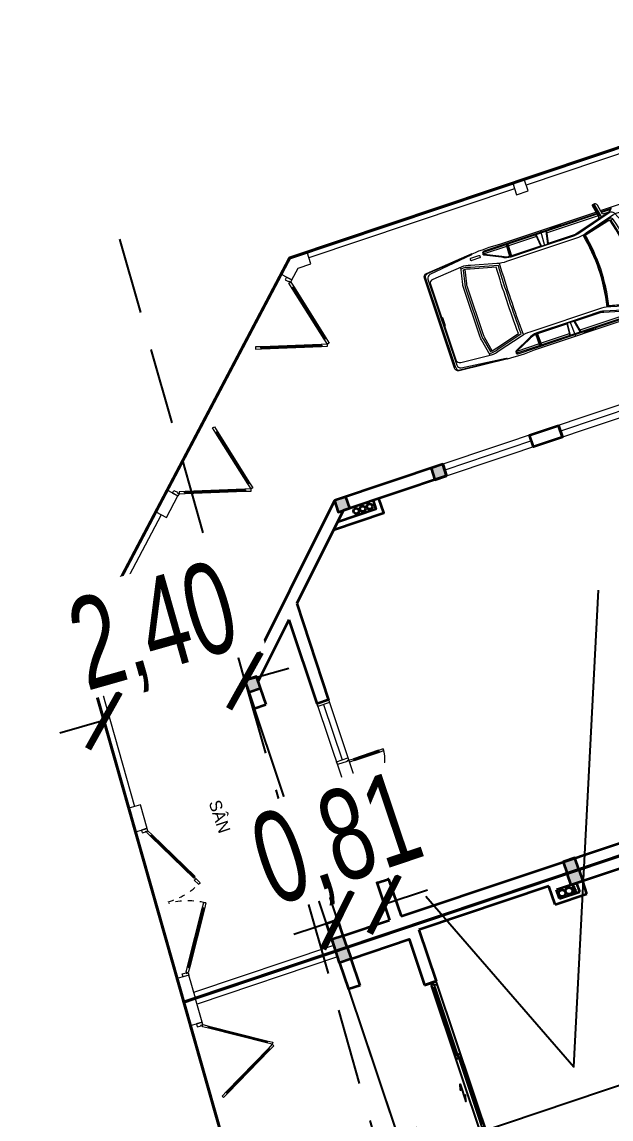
# Model space of a CAD drawing. Header units: metres. Extents: x 568336 to 569219, y 2065964 to 2066430.
# Drawn here: x 568471.79 to 568481.43, y 2066225.01 to 2066242.98 of the extents above; entities that cross this region are included whole.
import ezdxf

# ---------------------------------------------------------------- set-up
doc = ezdxf.new("R2010")
doc.units = ezdxf.units.M
for name, pattern in [('$AUDIT_BAD_LTYPE2', [0]), ('CENTER', [2, 1.25, -0.25, 0.25, -0.25]), ('HIDDEN', [0.375, 0.25, -0.125])]:
    doc.linetypes.add(name, pattern=pattern)
doc.layers.get('0').update_dxf_attribs({"linetype": 'CONTINUOUS'})
doc.layers.get('DEFPOINTS').update_dxf_attribs({"linetype": 'CONTINUOUS'})
for name, color, linetype, lineweight in [('-CENTER', 143, 'CENTER', 13), ('-CONCRETE', 1, 'CONTINUOUS', 35), ('-DOOR', 137, 'CONTINUOUS', 9), ('-LINE1', 7, 'CONTINUOUS', 18), ('-LINE2', 252, 'CONTINUOUS', 9), ('-WALL', 4, 'CONTINUOUS', 35), ('A-NoiThat', 39, 'CONTINUOUS', 13), ('EC-Thiet bi', 8, 'CONTINUOUS', 25), ('TEXT25', 2, 'CONTINUOUS', 13)]:
    doc.layers.add(name, color=color, linetype=linetype, lineweight=lineweight)
for name, color, linetype in [('-RANH GIOI LO DAT', 12, 'CONTINUOUS'), ('APOLIC', 7, 'CONTINUOUS'), ('RANHGIOI', 2, 'HIDDEN')]:
    doc.layers.add(name, color=color, linetype=linetype)
doc.styles.add('KTHUOC', font='', dxfattribs={"width": 0.8})
doc.styles.add('SVN_AVO_thuong', font='')
doc.styles.get('KTHUOC').set_extended_font_data('.VnArial NarrowH')
doc.styles.get('SVN_AVO_thuong').set_extended_font_data('SVN-Avo')
doc.dimstyles.new('tien', dxfattribs={"dimscale": 0, "dimtxt": 1.5, "dimasz": 0.75, "dimexe": 0.45, "dimexo": 0, "dimgap": 0.25, "dimtad": 1, "dimzin": 1, "dimtxsty": 'KTHUOC', "dimblk1": 'ARCHTICK', "dimblk2": 'ARCHTICK', "dimsah": 1, "dimcen": 1, "dimdle": 0.45, "dimclrd": 37, "dimclre": 37, "dimclrt": 7, "dimaunit": 1, "dimadec": 0, "dimazin": 0, "dimtfac": 1, "dimtix": 1, "dimtofl": 0, "dimtmove": 2, "dimatfit": 3, "dimldrblk": 'ARCHTICK', "dimfxl": 1, "dimtfill": 1, "dimtolj": 1, "dimtzin": 1, "dimarcsym": 0})

# ---------------------------------------------------------------- blocks, each defined once
blk = doc.blocks.new('*U31')
for points in [[(22, 564), (22, 734), (50, 734), (50, 706), (27, 706), (27, 564)], [(0, 0), (50, 0), (50, -40), (60, -40), (60, -246), (0, -246)], [(1599, 0), (1549, 0), (1549, -40), (1539, -40), (1539, -246), (1599, -246)]]:
    blk.add_lwpolyline(points, close=True)
for points in [[(50, 670), (90, 670), (90, 770), (50, 770), (50, 670)], [(50, 673), (50, 100)], [(1549, 629), (1509, 629), (1509, 729), (1549, 729), (1549, 629)], [(1549, 632), (1549, 100)], [(50, 100), (90, 100), (90, 0), (50, 0), (50, 100)], [(1549, 100), (1509, 100), (1509, 0), (1549, 0), (1549, 100)]]:
    blk.add_lwpolyline(points)
at = {"ltscale": 0.3}
for points in [[(820, 0, 0.414214), (50, 770, 0.414214)], [(820, 0, -0.414214), (1549, 729, -0.414214)]]:
    blk.add_lwpolyline(points, format="xyb", dxfattribs=at)
at = {"layer": 'APOLIC', "linetype": '$AUDIT_BAD_LTYPE2'}
for p, q in [((70, 100), (70, 670)), ((90, 670), (90, 100)), ((1509, 629), (1509, 100)), ((1529, 100), (1529, 629))]:
    blk.add_line(p, q, dxfattribs=at)
blk = doc.blocks.new('CONG2')
at = {"layer": '-LINE1', "lineweight": 18}
blk.add_line((257137, -126793), (257137, -126693), dxfattribs=at)
at = {"ltscale": 100}
for p, q in [((255907, -126606), (256397, -125757)), ((257047, -126606), (256557, -125757)), ((256427, -125775), (255937, -126623)), ((256527, -125775), (257017, -126623))]:
    blk.add_line(p, q, dxfattribs=at)
at = {"color": 8, "ltscale": 100}
for points in [[(256412, -125755), (256421, -125760), (255921, -126626), (255912, -126621)], [(256541, -125755), (256533, -125760), (257033, -126626), (257041, -126621)]]:
    blk.add_lwpolyline(points, close=True, dxfattribs=at)
at = {"ltscale": 100}
for points in [[(256477, -125688), (256427, -125775), (256416, -125768), (256421, -125760), (256412, -125755), (256407, -125763), (256397, -125757), (256447, -125671)], [(256477, -125688), (256527, -125775), (256538, -125768), (256533, -125760), (256541, -125755), (256546, -125763), (256557, -125757), (256507, -125671)], [(255917, -126612), (255912, -126621), (255921, -126626), (255926, -126617), (255937, -126623), (255887, -126710), (255857, -126693), (255907, -126606)], [(257036, -126612), (257041, -126621), (257033, -126626), (257028, -126617), (257017, -126623), (257067, -126710), (257097, -126693), (257047, -126606)], [(257087, -126728), (257097, -126728), (257097, -126693), (257137, -126693), (257137, -126793), (257087, -126793)]]:
    blk.add_lwpolyline(points, close=True, dxfattribs=at)
blk = doc.blocks.new('A$C4E0379A3')
for p, q in [((-3086, 911), (-3652, 911)), ((-3008, 1028), (-3043, 837)), ((-2991, 1024), (-3026, 833)), ((-2996, 1032), (-3002, 1034)), ((-865, 903), (-71, 834)), ((-3264, 885), (-3090, 885)), ((-3250, 871), (-3093, 871)), ((-3188, 842), (-3098, 842)), ((-3038, 828), (-3035, 828)), ((-3021, 842), (-2142, 842)), ((-1960, 842), (-1475, 842)), ((-1476, 871), (-1470, 672)), ((-1464, 871), (-1459, 671)), ((-1453, 871), (-1447, 672)), ((-1442, 842), (-1052, 842)), ((-3585, 436), (-3523, 423)), ((-3623, 216), (-3560, 210)), ((-3607, 327), (-3545, 317)), ((-3632, 105), (-3569, 103)), ((-3632, -105), (-3569, -103)), ((-3623, -216), (-3560, -210)), ((-3607, -327), (-3545, -317)), ((-3585, -436), (-3523, -423)), ((-1476, -871), (-1470, -672)), ((-1464, -871), (-1459, -672)), ((-1453, -871), (-1447, -673)), ((-3264, -885), (-3090, -885)), ((-3250, -871), (-3093, -871)), ((-3188, -842), (-3098, -842)), ((-3008, -1028), (-3043, -837)), ((-2991, -1024), (-3026, -833)), ((-3021, -842), (-2142, -842)), ((-1960, -842), (-1475, -842)), ((-1442, -842), (-1052, -842)), ((-3086, -910), (-3641, -910)), ((-2996, -1032), (-3002, -1034))]:
    blk.add_line(p, q)
for points in [[(-3015, 871), (-1063, 871, -0.768317), (-1055, 840), (-1319, 716, -0.14228), (-1459, 671), (-1976, 672), (-1984, 666), (-2096, 666), (-2107, 672), (-2541, 672, -0.077278), (-2607, 683), (-3216, 850, -0.231129), (-3277, 911)], [(-3098, 842), (-3068, 1009, -0.322829), (-3030, 1045), (-2992, 1039, -0.422531), (-2986, 1031), (-3024, 825), (-3005, 788)], [(-869, 907, 0.039974), (-1335, 911), (-3008, 911)], [(-4870, 845, 0.06824), (-4897, 765, 0.051611), (-4988, 0), (-4988, 207, -0.069896), (-4921, 771, -0.32103), (-4812, 866), (-4566, 891, -0.311578), (-4546, 881, -0.311578)], [(-4904, 412, -0.043765), (-4839, 789, -0.303464), (-4783, 841), (-4652, 864, -0.018633), (-4546, 881, -0.083909), (-4649, 846), (-4780, 823, 0.304556), (-4822, 785, 0.038587), (-4886, 417)], [(-4844, -684, 0.027873), (-3308, -783, 0.059366), (-3253, -773), (-2747, -635, -0.079464), (-2602, -606), (-1363, -606, -0.06068), (-1199, -626), (-783, -731, 0.120949), (-629, -758), (-123, -715, 0.39497), (-63, -651), (-63, 657, 0.404135), (-125, 721), (-641, 762, 0.112937), (-783, 735), (-1199, 626, -0.06068), (-1363, 606), (-2602, 606, -0.070217), (-2747, 633), (-3253, 775, 0.044809), (-3308, 782, 0.02806), (-4844, 684)], [(-4827, 685), (-4813, 772, -0.131143), (-4795, 818)], [(-4813, 686), (-4800, 771, -0.189017), (-4772, 824)], [(-4805, 428), (-4762, 766, -0.304567), (-4730, 804), (-4609, 838, 0.23887), (-4600, 847), (-4595, 859)], [(-4800, 687), (-4788, 769, -0.304567), (-4737, 829), (-4721, 833)], [(-4787, 688), (-4775, 768, -0.304567), (-4733, 817), (-4613, 850, 0.23887), (-4612, 851), (-4611, 854)], [(-3013, -885), (-1963, -885), (-1063, -885, 0.758852), (-1047, -828), (-1310, -704, 0.14996), (-1459, -658), (-2037, -658), (-2541, -658, 0.077307), (-2612, -669), (-3209, -833, -0.360394), (-3286, -801, -0.242572), (-3286, 801, -0.360655), (-3210, 833), (-2612, 669, 0.077307), (-2541, 658), (-2037, 658), (-1459, 658, 0.137614), (-1310, 704), (-1047, 828, 0.758852), (-1063, 885), (-1963, 885), (-3013, 885)], [(-616, 731, 0.13448), (-772, 708), (-1214, 588, -0.016626), (-1214, -587), (-771, -703)], [(-23, 782), (-23, -782, -0.389106), (-71, -834), (-865, -903)], [(-623, 762), (-564, 476, -0.050349), (-558, 411), (-558, -414, -0.051729), (-565, -481), (-623, -757)], [(-3452, 562), (-3554, 551, 0.073531), (-3635, 0, 0.073531), (-3554, -551), (-3452, -562)], [(-3530, -553, -0.073847), (-3612, 0, -0.073847), (-3530, 553, -0.153472)], [(-3506, -555, -0.074177), (-3588, 0, -0.074177), (-3506, 555, -0.153472)], [(-3488, -558, -0.077146), (-3574, 0, -0.077146), (-3488, 558, -0.077146)], [(-3417, 308, 0.045041), (-3467, 93, -0.050749), (-3278, 596, 0.062222), (-3412, 322), (-3425, 317), (-3463, 241)], [(-3303, 545, 0.052375), (-3409, 311), (-3419, 308), (-3467, 214)], [(-2699, 620, 0.107895), (-2700, -620, 0.109161)], [(-2687, 617, 0.107872), (-2688, -617, -0.970081)], [(-1244, 612, -0.017383), (-1244, -612, 9.34877)], [(-759, -677, 0.11132), (-643, -700), (-596, -475, 0.051729), (-590, -414), (-590, 411, 0.050349), (-596, 470), (-644, 704, 0.111864), (-760, 681), (-1172, 574, -0.016174), (-1172, -574), (-759, -677)], [(-676, 703), (-628, 463, -0.050349), (-622, 411), (-622, -414, -0.051729), (-628, -468), (-676, -698)], [(-4914, 6, -0.025368), (-4898, 390, -0.026384)], [(-4870, 6, -0.025968), (-4853, 394, 0.502127), (-4857, 398), (-4908, 388)], [(-4899, 6, -0.025667), (-4883, 393, -0.026384)], [(-4885, 6, -0.02596), (-4867, 396, -0.026384)], [(-4988, 259), (-4994, 259, 0.001921), (-5000, 0)], [(-4988, -259), (-4994, -259, -0.001921), (-5000, 0)], [(-4870, -845, -0.06824), (-4897, -765, -0.051611), (-4988, 0), (-4988, -207, 0.069896), (-4921, -771, 0.32103), (-4812, -866), (-4566, -891, 0.311578), (-4546, -881, 0.311578)], [(-3401, -235, 0.045041), (-3354, -451, -0.050749), (-3398, 84, 0.062222), (-3402, -221), (-3412, -231), (-3449, -323)], [(-3446, -343), (-3402, -237), (-3395, -229, -0.052375), (-3399, 28)], [(-4898, -390, -0.025409), (-4914, -6, -0.026384)], [(-4908, -388), (-4857, -398, 0.502127), (-4853, -394, -0.02601), (-4870, -6, -0.026384)], [(-4883, -393, -0.025709), (-4899, -6, -0.026384)], [(-4867, -396, -0.026002), (-4885, -6, -0.026384)], [(-4906, -412, 0.046101), (-4839, -789, 0.303464), (-4783, -841), (-4652, -864, 0.018633), (-4546, -881, 0.083909), (-4649, -846), (-4780, -823, -0.304556), (-4822, -785, -0.038587), (-4886, -417)], [(-4805, -428), (-4762, -766, 0.304567), (-4730, -804), (-4609, -838, -0.23887), (-4600, -847), (-4595, -859)], [(-4827, -685), (-4813, -772, 0.131143), (-4795, -818)], [(-4813, -686), (-4800, -771, 0.189017), (-4772, -824)], [(-4800, -687), (-4788, -769, 0.304567), (-4737, -829), (-4721, -833)], [(-4787, -688), (-4775, -768, 0.304567), (-4733, -817), (-4613, -850, -0.23887), (-4612, -851), (-4611, -854)], [(-3015, -871), (-1063, -871, 0.768317), (-1055, -840), (-1319, -716, 0.149181), (-1459, -672), (-1976, -672), (-1984, -666), (-2096, -666), (-2107, -672), (-2541, -672, 0.077278), (-2607, -683), (-3216, -850, 0.228236), (-3277, -910)], [(-3098, -842), (-3068, -1009, 0.322829), (-3030, -1045), (-2992, -1039, 0.422531), (-2986, -1031), (-3024, -825), (-3005, -788)], [(-869, -907, -0.041495), (-1348, -910), (-3008, -910)]]:
    blk.add_lwpolyline(points, format="xyb")
for points in [[(-3016, 1043), (-3058, 831), (-3055, 803)], [(-2204, 911), (-2204, 885), (-2394, 885), (-2394, 911)], [(-2225, 911), (-2225, 901), (-2375, 901), (-2375, 911)], [(-2048, 911), (-2037, 658)], [(-2107, 672), (-2147, 871)], [(-2096, 666), (-2138, 871)], [(-1984, 666), (-1965, 871)], [(-1976, 672), (-1957, 871)], [(-1442, 871), (-1437, 672)], [(-3355, 654), (-4981, 402)], [(-3358, 675), (-4802, 452)], [(-2721, 607), (-3148, 713), (-3235, 713)], [(-52, 73), (-81, 73), (-81, -67), (-52, -67)], [(-52, 56), (-64, 56), (-64, -50), (-52, -50)], [(-3355, -654), (-4981, -402)], [(-3358, -675), (-4802, -452)], [(-2721, -607), (-3148, -713), (-3235, -713)], [(-2107, -672), (-2147, -871)], [(-2096, -666), (-2138, -871)], [(-2048, -910), (-2037, -658)], [(-1984, -666), (-1965, -871)], [(-1976, -672), (-1957, -871)], [(-1442, -871), (-1437, -673)], [(-3016, -1043), (-3058, -831), (-3055, -803)], [(-2204, -911), (-2204, -885), (-2394, -885), (-2394, -911)], [(-2225, -911), (-2225, -901), (-2375, -901), (-2375, -911)]]:
    blk.add_lwpolyline(points)
for points in [[(-51, -742), (-51, 742, 0.373826), (-106, 805), (-855, 891), (-873, 911), (-57, 841, -0.383818), (0, 777), (0, -777, -0.383818), (-57, -841), (-873, -911), (-855, -891), (-106, -805, 0.373826)], [(-2720, -616), (-3193, -743, -0.388671), (-3229, -725, -0.143383), (-3230, 726, -0.390953), (-3193, 744), (-2720, 613, 0.106047)], [(-4855, 0, -0.027521), (-4837, 410, 0.543027), (-4844, 416), (-4897, 402, 0.308444), (-4911, 385, 0.028524), (-4934, 0, 0.028524), (-4911, -385, 0.308444), (-4897, -402), (-4844, -416, 0.543027), (-4837, -410, -0.027521)], [(-4788, -1, -0.027754), (-4787, 23, -0.037978), (-4784, 41, -0.078467), (-4777, 56, -0.253942), (-4772, 59, -0.253942), (-4767, 56, -0.078467), (-4761, 41, -0.037978), (-4757, 23, -0.027754), (-4756, -1, -0.027754), (-4757, -26, -0.037978), (-4761, -44, -0.078467), (-4767, -59, -0.253942), (-4772, -62, -0.253942), (-4777, -59, -0.078467), (-4784, -44, -0.037978), (-4787, -26, -0.027754)], [(-964, -803), (-826, -803, -0.414214), (-812, -816), (-812, -830, -0.414214), (-826, -843), (-964, -843, -0.414214), (-978, -830), (-978, -816, -0.414214)]]:
    blk.add_lwpolyline(points, format="xyb", close=True)
blk.add_lwpolyline([(-4934, 6), (-4862, 6), (-4862, -6), (-4934, -6)], close=True)
blk.add_circle((-4790, 0), 18.6)
for centre, radius, start, end in [((-3881, -5392), 6308, 87.9178, 96.0471), ((-3001, 1027), 7.1, 97.391, 169.6732), ((-2998, 1026), 7.1, 349.5958, 77.7177), ((-3036, 835), 7.1, 169.6732, 254.7635), ((-3033, 834), 7.1, 254.7635, 349.5958), ((-76, 782), 52.4, 0, 85.0453), ((-759, 1), 2540, 163.7108, 196.3207), ((-760, 1), 2524, 163.6221, 196.4284), ((-4907, 383), 4.88, 104.8511, 173.4195), ((-3490, 0), 43.4, 283.8142, 76.2369), ((-3490, 0), 27.3, 291.602, 68.4492), ((-4907, -383), 4.88, 186.5805, 255.1489), ((-651, -432), 297, 246.2045, 276.7034), ((-3886, 5391), 6307, 263.9971, 272.2302), ((-3036, -835), 7.1, 105.2365, 190.3268), ((-3033, -834), 7.1, 10.4042, 105.2365), ((-3001, -1027), 7.1, 190.3268, 262.609), ((-2998, -1026), 7.1, 282.2823, 10.4042)]:
    blk.add_arc(centre, radius, start, end)
blk = doc.blocks.new('A$C5C575821')
at = {"layer": '-CONCRETE'}
h = blk.add_hatch(color=256, dxfattribs=at)
h.dxf.hatch_style = 1
h.paths.add_polyline_path([(0, 200), (0, 0), (200, 0), (200, 200)])
blk.add_lwpolyline([(0, 0), (200, 0), (200, 200), (0, 200)], close=True, dxfattribs=at)
blk = doc.blocks.new('cong 2 canh')
at = {"ltscale": 100}
for p, q in [((547984, -107651), (547135, -108141)), ((547153, -108172), (548002, -107682)), ((549365, -108172), (548516, -107682)), ((548534, -107651), (549382, -108141))]:
    blk.add_line(p, q, dxfattribs=at)
for points in [[(548103, -107601), (548016, -107651), (548022, -107662), (548031, -107657), (548036, -107666), (548027, -107671), (548034, -107682), (548120, -107632)], [(548447, -107601), (548534, -107651), (548527, -107662), (548519, -107657), (548514, -107666), (548522, -107671), (548516, -107682), (548430, -107632)], [(547147, -108161), (547138, -108166), (547133, -108157), (547142, -108152), (547135, -108141), (547049, -108191), (547066, -108222), (547153, -108172)], [(549371, -108161), (549380, -108166), (549385, -108157), (549376, -108152), (549382, -108141), (549469, -108191), (549451, -108222), (549365, -108172)], [(547059, -108226), (547049, -108226), (547049, -108191), (547009, -108191), (547009, -108291), (547059, -108291)], [(549459, -108226), (549469, -108226), (549469, -108191), (549509, -108191), (549509, -108291), (549459, -108291)]]:
    blk.add_lwpolyline(points, close=True, dxfattribs=at)
at = {"color": 8, "ltscale": 100}
for points in [[(548004, -107666), (547999, -107657), (547133, -108157), (547138, -108166)], [(548514, -107666), (548519, -107657), (549385, -108157), (549380, -108166)]]:
    blk.add_lwpolyline(points, close=True, dxfattribs=at)
at = {"color": 8, "linetype": 'HIDDEN', "ltscale": 10}
for centre, start, end in [((547081, -108191), 0, 30), ((549469, -108191), 150, 180)]:
    blk.add_arc(centre, 1180, start, end, dxfattribs=at)
blk = doc.blocks.new('M9-T1')
at = {"layer": '-CONCRETE'}
for centre in [(197983, -298197), (197983, -298317), (197983, -298429)]:
    blk.add_circle(centre, 45, dxfattribs=at)
at = {"layer": '-DOOR'}
for p, q in [((197807, -293342), (197808, -294843)), ((197708, -295342), (197708, -294842)), ((197907, -295342), (197907, -294842)), ((197808, -295343), (197808, -296842)), ((200766, -299843), (203866, -299843)), ((200816, -299943), (201773, -299943)), ((203073, -299943), (203816, -299943)), ((200766, -300043), (203866, -300043))]:
    blk.add_line(p, q, dxfattribs=at)
for points in [[(197907, -296842), (197908, -293342), (197708, -293342), (197707, -296842)], [(200816, -300043), (200766, -300043), (200766, -299843), (200816, -299843)], [(203816, -300043), (203866, -300043), (203866, -299843), (203816, -299843)]]:
    blk.add_lwpolyline(points, close=True, dxfattribs=at)
at = {"layer": '-LINE1', "linetype": 'Continuous', "ltscale": 10}
for points in [[(193808, -290292), (193808, -294092)], [(193808, -294292), (193808, -297844)], [(193908, -298064), (193908, -297844), (193708, -297844), (193708, -298144)], [(204608, -303458), (204608, -301056)], [(197024, -301476), (198568, -303093)], [(199007, -303294), (201416, -303408)]]:
    blk.add_lwpolyline(points, dxfattribs=at)
for points in [[(193708, -294292), (193908, -294292), (193908, -294092), (193708, -294092)], [(204318, -303444), (204308, -303644), (204708, -303663), (204708, -303463)]]:
    blk.add_lwpolyline(points, close=True, dxfattribs=at)
at = {"layer": '-LINE1', "lineweight": 18}
for points in [[(193708, -298144), (193915, -298361), (194060, -298223), (193908, -298064)], [(198793, -303185), (198640, -303024), (198495, -303162), (198702, -303379)], [(198702, -303379), (199002, -303398), (199011, -303199), (198793, -303185)]]:
    blk.add_lwpolyline(points, dxfattribs=at)
for points in [[(196676, -301255), (196952, -301545), (197097, -301407), (196821, -301117)], [(201412, -303507), (201811, -303526), (201820, -303327), (201421, -303308)]]:
    blk.add_lwpolyline(points, close=True, dxfattribs=at)
at = {"layer": '-LINE2'}
blk.add_line((200766, -300043), (203866, -300043), dxfattribs=at)
blk.add_lwpolyline([(204228, -301042), (200515, -301042)], dxfattribs=at)
at = {"layer": '-RANH GIOI LO DAT', "linetype": 'HIDDEN', "ltscale": 10, "const_width": 50}
blk.add_lwpolyline([(193708, -286092), (193708, -298144), (198702, -303379), (204708, -303663), (204708, -286092)], close=True, dxfattribs=at)
at = {"layer": '-WALL'}
for p, q in [((204708, -301042), (204708, -288092)), ((204508, -299843), (204508, -292042)), ((197907, -296842), (197707, -296842)), ((197708, -296842), (197708, -298714)), ((197708, -296842), (197908, -296842)), ((197908, -296842), (197908, -298631)), ((197708, -298714), (200034, -301040)), ((197908, -298631), (199111, -299834)), ((199111, -299834), (200775, -299843)), ((200766, -300043), (200766, -299843)), ((203866, -299843), (204508, -299843)), ((203866, -300043), (203866, -299843)), ((199320, -300043), (200766, -300043)), ((199320, -300043), (200120, -300844)), ((203856, -300043), (204508, -300043)), ((204508, -300851), (204508, -300043)), ((200235, -300842), (200515, -300842)), ((200515, -301042), (200515, -300842)), ((204228, -301042), (204228, -300842)), ((204508, -300842), (204228, -300842)), ((200034, -301040), (200515, -301042)), ((204228, -301042), (204708, -301042))]:
    blk.add_line(p, q, dxfattribs=at)
at = {"layer": '-WALL', "color": 250}
for p, q in [((197908, -294843), (197708, -294843)), ((197908, -295343), (197708, -295343))]:
    blk.add_line(p, q, dxfattribs=at)
at = {"layer": '-WALL'}
blk.add_lwpolyline([(197708, -294843), (197908, -294843), (197908, -295343), (197708, -295343)], close=True, dxfattribs=at)
for points in [[(198155, -298879), (198155, -298012), (197908, -298012)], [(197908, -298112), (198055, -298112), (198055, -298779)]]:
    blk.add_lwpolyline(points, dxfattribs=at)
at = {"layer": 'EC-Thiet bi'}
blk.add_line((200515, -301042), (204228, -301042), dxfattribs=at)
at = {"layer": '-DOOR', "xscale": -1, "rotation": 313.6480678776666}
blk.add_blockref('CONG2', (463217, -396839), dxfattribs=at)
at = {"layer": '-DOOR', "xscale": -0.8130081300813007, "yscale": 0.8130081300813009, "zscale": 0.8130081300813009, "rotation": 359.9999999999898}
blk.add_blockref('*U31', (203073, -299843), dxfattribs=at)
at = {"layer": '-DOOR', "rotation": 313.6480678776806}
blk.add_blockref('CONG2', (111012, -27608), dxfattribs=at)
at = {"layer": '-LINE1', "rotation": 357.2961332417589}
blk.add_blockref('cong 2 canh', (-339476, -169451), dxfattribs=at)
at = {"layer": '-WALL'}
for p in [(197708, -297043), (204508, -297042), (197708, -298713), (200034, -301040), (204508, -301042)]:
    blk.add_blockref('A$C5C575821', p, dxfattribs=at)
at = {"layer": 'A-NoiThat', "rotation": 270}
blk.add_blockref('A$C4E0379A3', (195500, -296158), dxfattribs=at)
at = {"layer": 'TEXT25', "style": 'SVN_AVO_thuong'}
blk.add_text('SÂN', height=200, rotation=0, dxfattribs=at).set_placement((201740, -302240))
blk = doc.blocks.new('*U43')
at = {"color": 8, "ltscale": 100}
for p, q in [((50, 100), (4969, 100)), ((50, 0), (4969, 0))]:
    blk.add_line(p, q, dxfattribs=at)
at = {"ltscale": 100}
for p, q in [((105, 45), (1245, 45)), ((1245, 10), (105, 10)), ((1315, 90), (2440, 90)), ((2440, 55), (1315, 55)), ((3704, 90), (2580, 90)), ((2580, 55), (3704, 55)), ((4914, 45), (3774, 45)), ((3774, 10), (4914, 10))]:
    blk.add_line(p, q, dxfattribs=at)
for points in [[(50, 100), (0, 100), (0, 0), (50, 0), (50, 10), (35, 10), (35, 45), (50, 45)], [(5019, 0), (4969, 0), (4969, 10), (4984, 10), (4984, 45), (4969, 45), (4969, 100), (5019, 100)]]:
    blk.add_lwpolyline(points, close=True)
for points in [[(105, 32), (95, 32), (95, 22), (105, 22), (105, 10), (35, 10), (35, 45), (105, 45)], [(1245, 90), (1315, 90), (1315, 77), (1305, 77), (1305, 67), (1315, 67), (1315, 55), (1245, 55)], [(1315, 10), (1245, 10), (1245, 22), (1255, 22), (1255, 32), (1245, 32), (1245, 45), (1315, 45)], [(2440, 67), (2450, 67), (2450, 77), (2440, 77), (2440, 90), (2510, 90), (2510, 55), (2440, 55)], [(2580, 67), (2570, 67), (2570, 77), (2580, 77), (2580, 90), (2510, 90), (2510, 55), (2580, 55)], [(3774, 90), (3704, 90), (3704, 77), (3714, 77), (3714, 67), (3704, 67), (3704, 55), (3774, 55)], [(3704, 10), (3774, 10), (3774, 22), (3764, 22), (3764, 32), (3774, 32), (3774, 45), (3704, 45)], [(4914, 32), (4924, 32), (4924, 22), (4914, 22), (4914, 10), (4984, 10), (4984, 45), (4914, 45)]]:
    blk.add_lwpolyline(points, close=True, dxfattribs=at)
at = {"color": 8, "ltscale": 100}
for points in [[(1255, 32), (1255, 22), (95, 22), (95, 32)], [(1305, 67), (1305, 77), (2450, 77), (2450, 67)], [(3714, 67), (3714, 77), (2570, 77), (2570, 67)], [(3764, 32), (3764, 22), (4924, 22), (4924, 32)]]:
    blk.add_lwpolyline(points, close=True, dxfattribs=at)
for points in [[(1822, -65), (1822, -90), (1722, -65), (2022, -65), (1922, -40), (1922, -65)], [(3197, -65), (3197, -90), (3297, -65), (2997, -65), (3097, -40), (3097, -65)]]:
    blk.add_lwpolyline(points)
blk = doc.blocks.new('M26-T1')
at = {"layer": '-CONCRETE'}
for centre, radius in [((196314, -629180, 0), 13), ((196356, -629180, 0), 13), ((196394, -629180, 0), 13), ((196345, -629271, 0), 55), ((196345, -629391, 0), 55)]:
    blk.add_circle(centre, radius, dxfattribs=at)
at = {"layer": '-LINE1'}
blk.add_lwpolyline([(196165, -633206), (196165, -635633)], dxfattribs=at)
at = {"layer": '-LINE1', "ltscale": 10}
blk.add_lwpolyline([(196065, -635829), (196464, -635848), (196474, -635648), (196074, -635629)], close=True, dxfattribs=at)
at = {"layer": '-RANH GIOI LO DAT', "linetype": 'HIDDEN', "ltscale": 10, "const_width": 50}
blk.add_lwpolyline([(196065, -618258), (196065, -635829), (205065, -636254), (205065, -618258)], close=True, dxfattribs=at)
at = {"layer": '-WALL'}
for p, q in [((196065, -620258), (196065, -633404)), ((196265, -624508), (196265, -629458)), ((196485, -629008), (196265, -629008)), ((196415, -629458), (196415, -629108)), ((196485, -629558), (196485, -629008)), ((196415, -629458), (196265, -629458)), ((196165, -629558), (196165, -631803)), ((196485, -629558), (196165, -629558)), ((196165, -631803), (197054, -631803)), ((197054, -632003), (197054, -631803)), ((197054, -631803), (197054, -632006)), ((196724, -633006), (196724, -633205)), ((196265, -633205), (196724, -633205))]:
    blk.add_line(p, q, dxfattribs=at)
for points in [[(196415, -629108), (196265, -629108)], [(196724, -633006), (196265, -633006), (196263, -632006), (197054, -632006)]]:
    blk.add_lwpolyline(points, dxfattribs=at)
at = {"layer": 'EC-Thiet bi'}
blk.add_lwpolyline([(196720, -633206), (202154, -633206)], dxfattribs=at)
at = {"layer": '-DOOR', "xscale": -1, "rotation": 357.2888788660049}
blk.add_blockref('CONG2', (459316, -521260), dxfattribs=at)
at = {"layer": '-WALL', "xscale": -1}
for p in [(196265, -629208), (196265, -633206)]:
    blk.add_blockref('A$C5C575821', p, dxfattribs=at)
at = {"layer": 'EC-Thiet bi', "xscale": -1, "rotation": 359.9999999999991}
blk.add_blockref('*U43', (202073, -631903), dxfattribs=at)
blk = doc.blocks.new('_ArchTick')
at = {"color": 0, "linetype": 'ByBlock', "const_width": 0.15}
blk.add_lwpolyline([(-0.5, -0.5), (0.5, 0.5)], dxfattribs=at)
blk = doc.blocks.new('*D159')
at = {"color": 37, "lineweight": -2, "transparency": 16777216}
for p, q in [((568489.547, 2066230.859), (568490.478, 2066228.084)), ((568477.631, 2066224.247), (568490.762, 2066228.654)), ((568477.27, 2066226.738), (568478.201, 2066223.964))]:
    blk.add_line(p, q, dxfattribs=at)
at = {"layer": 'DEFPOINTS', "color": 0, "transparency": 16777216}
for p in [(568489.547, 2066230.859), (568490.335, 2066228.51), (568477.27, 2066226.738)]:
    blk.add_point(p, dxfattribs=at)
at = {"color": 37, "lineweight": -2, "transparency": 16777216, "xscale": 0.75, "yscale": 0.75, "zscale": 0.75}
for p, rotation in [((568490.335, 2066228.51), 18.55148922183111), ((568478.058, 2066224.39), 198.5514892218311)]:
    blk.add_blockref('_ArchTick', p, dxfattribs=dict(at, rotation=rotation))
at = {"color": 7, "transparency": 16777216, "insert": (568483.83, 2066227.542), "char_height": 1.5, "attachment_point": 5, "rotation": 18.5515, "style": 'KTHUOC', "bg_fill": 3, "box_fill_scale": 1.1, "bg_fill_color": 256, "bg_fill_true_color": 13158600, "bg_fill_transparency": 0}
blk.add_mtext('\\A1;12,95 ', dxfattribs=at)
blk = doc.blocks.new('*D161')
at = {"color": 37, "lineweight": -2, "transparency": 16777216}
for p, q in [((568475.439, 2066232.196), (568475.316, 2066232.629)), ((568475.439, 2066232.196), (568476.16, 2066232.401)), ((568473.13, 2066231.541), (568473.007, 2066231.974)), ((568473.13, 2066231.541), (568472.409, 2066231.336))]:
    blk.add_line(p, q, dxfattribs=at)
at = {"layer": 'DEFPOINTS', "color": 0, "transparency": 16777216}
blk.add_point((568473.13, 2066231.541), dxfattribs=at)
blk.add_point((568473.13, 2066231.541), dxfattribs=at)
at = {"color": 37, "lineweight": -2, "transparency": 16777216, "xscale": 0.75, "yscale": 0.75, "zscale": 0.75}
for p, rotation in [((568475.439, 2066232.196), 195.8476354830901), ((568473.13, 2066231.541), 15.84763548309014)]:
    blk.add_blockref('_ArchTick', p, dxfattribs=dict(at, rotation=rotation))
at = {"color": 7, "transparency": 16777216, "insert": (568473.97, 2066232.976), "char_height": 1.5, "attachment_point": 5, "rotation": 15.8476, "style": 'KTHUOC', "bg_fill": 3, "box_fill_scale": 1.1, "bg_fill_color": 256, "bg_fill_true_color": 13158600, "bg_fill_transparency": 0}
blk.add_mtext('\\A1;2,40 ', dxfattribs=at)
at = {"layer": 'DEFPOINTS', "color": 0, "transparency": 16777216}
blk.add_point((568475.439, 2066232.196), dxfattribs=at)
blk = doc.blocks.new('*D162')
at = {"color": 37, "lineweight": -2, "transparency": 16777216}
for p, q in [((568477.808, 2066228.272), (568477.577, 2066228.958)), ((568477.042, 2066228.015), (568476.811, 2066228.701)), ((568477.72, 2066228.531), (568478.431, 2066228.77)), ((568476.954, 2066228.274), (568476.243, 2066228.036))]:
    blk.add_line(p, q, dxfattribs=at)
at = {"layer": 'DEFPOINTS', "color": 0, "transparency": 16777216}
blk.add_point((568477.042, 2066228.015), dxfattribs=at)
at = {"color": 37, "lineweight": -2, "transparency": 16777216, "xscale": 0.75, "yscale": 0.75, "zscale": 0.75}
for p, rotation in [((568477.72, 2066228.531), 198.5514997305585), ((568476.954, 2066228.274), 18.55149973055848)]:
    blk.add_blockref('_ArchTick', p, dxfattribs=dict(at, rotation=rotation))
at = {"color": 7, "transparency": 16777216, "insert": (568476.971, 2066229.495), "char_height": 1.5, "attachment_point": 5, "rotation": 18.5515, "style": 'KTHUOC', "bg_fill": 3, "box_fill_scale": 1.1, "bg_fill_color": 256, "bg_fill_true_color": 13158600, "bg_fill_transparency": 0}
blk.add_mtext('\\A1;0,81 ', dxfattribs=at)
at = {"layer": 'DEFPOINTS', "color": 0, "transparency": 16777216}
for p in [(568477.72, 2066228.531), (568477.808, 2066228.272)]:
    blk.add_point(p, dxfattribs=at)

msp = doc.modelspace()

# ---------------------------------------------------------------- linework, layer by layer
at = {"layer": 'RANHGIOI', "color": 12, "ltscale": 5}
msp.add_lwpolyline([(568473.387, 2066239.423), (568485.741, 2066195.906)], dxfattribs=at)

# ---------------------------------------------------------------- block references
at = {"layer": '-CENTER', "xscale": 0.001, "yscale": 0.001, "zscale": 0.001, "rotation": 288.5514997315572}
msp.add_blockref('M26-T1', (569014.85, 2066615.1), dxfattribs=at)
at = {"layer": '-WALL', "color": 2, "true_color": 0xf1eb1f, "xscale": 0.001, "yscale": 0.001, "zscale": 0.001, "rotation": 288.551499728563}
msp.add_blockref('M9-T1', (568697.194, 2066517.614), dxfattribs=at)

# ---------------------------------------------------------------- next in the draw order: dimensions: what is measured, and where the dimension line sits
for p1, p2, distance, picture, middle in [((568475.439, 2066232.196), (568473.13, 2066231.541), 0, '*D161', (568473.97, 2066232.976)), ((568477.27, 2066226.738), (568489.547, 2066230.859), -2.477, '*D159', (568483.83, 2066227.542))]:
    dim = msp.add_aligned_dim(p1=p1, p2=p2, distance=distance, dimstyle='tien', override={"dimscale": 1, "dimpost": ' '})
    dim.commit()
    dim.dimension.update_dxf_attribs({"geometry": picture, "text_midpoint": middle})

# ---------------------------------------------------------------- next in the draw order: dimensions: what is measured, and where the dimension line sits
dim = msp.add_aligned_dim(p1=(568477.042, 2066228.015), p2=(568477.808, 2066228.272), distance=0.274, dimstyle='tien', override={"dimscale": 1, "dimpost": ' '})
dim.commit()
dim.dimension.update_dxf_attribs({"geometry": '*D162', "text_midpoint": (568476.971, 2066229.495)})

# ---------------------------------------------------------------- next in the draw order: linework, layer by layer
at = {"color": 2}
msp.add_lwpolyline([(568478.403, 2066228.665), (568480.823, 2066225.869), (568481.229, 2066233.673)], dxfattribs=at)

doc.saveas('drawing.dxf')
